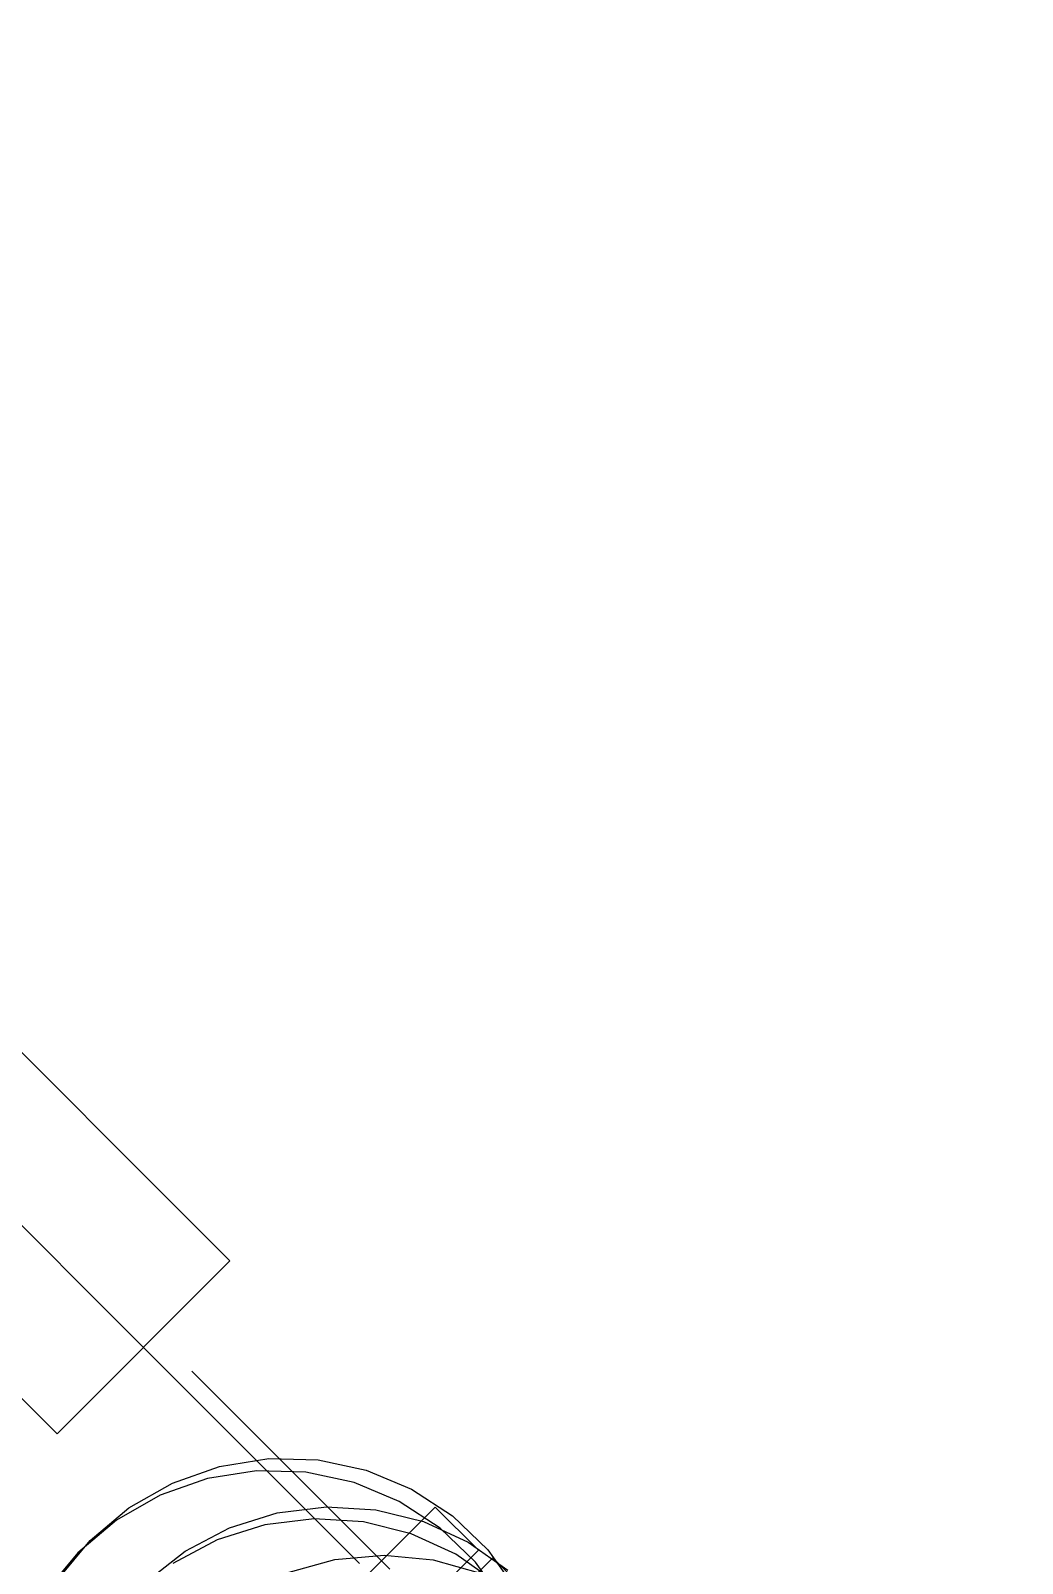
# Model space of a CAD drawing. Header units: metres. Extents: x 20040 to 21060, y 50040 to 51060.
# Drawn here: x 20428.2 to 20525.6, y 50567.5 to 50718 of the extents above; entities that cross this region are included whole.
import ezdxf

# ---------------------------------------------------------------- set-up
doc = ezdxf.new("R2010")
doc.units = ezdxf.units.M

msp = doc.modelspace()

# ---------------------------------------------------------------- linework, layer by layer
at = {"layer": 'Decline_CL_1in7_5_5x5_8'}
for points in [[(20442.849, 50585.151, 936.684), (20443.733, 50584.267, 936.538), (20444.617, 50583.383, 936.391), (20445.5, 50582.5, 936.245), (20446.384, 50581.616, 936.099), (20447.268, 50580.732, 935.953), (20448.152, 50579.848, 935.807), (20449.036, 50578.964, 935.66), (20449.92, 50578.08, 935.514), (20450.804, 50577.196, 935.368), (20451.688, 50576.312, 935.222), (20452.571, 50575.429, 935.076), (20453.455, 50574.545, 934.929), (20454.339, 50573.661, 934.783), (20455.223, 50572.777, 934.637), (20456.107, 50571.893, 934.491), (20456.991, 50571.009, 934.345), (20457.875, 50570.125, 934.198), (20458.759, 50569.241, 934.052), (20459.643, 50568.357, 933.906), (20460.526, 50567.474, 933.76)], [(20474.687, 50563.683, 928.693), (20471.901, 50567.597, 927.979), (20468.442, 50570.928, 927.264), (20464.424, 50573.565, 926.55), (20459.98, 50575.42, 925.836), (20455.256, 50576.431, 925.121), (20450.405, 50576.559, 924.407), (20445.586, 50575.798, 923.693), (20440.957, 50574.167, 922.979), (20436.67, 50571.714, 922.264), (20432.865, 50568.512, 921.55), (20429.667, 50564.658, 920.836)], [(20473.893, 50565.596, 902.264), (20469.969, 50568.37, 901.55), (20465.594, 50570.376, 900.836), (20460.91, 50571.547, 900.121), (20456.07, 50571.841, 899.407), (20451.234, 50571.245, 898.693), (20446.558, 50569.773, 897.979), (20442.196, 50567.467, 897.264)]]:
    msp.add_polyline3d(points, dxfattribs=at)
at = {"layer": 'Haul_road_portal_ROM'}
msp.add_polyline3d([(20442.849, 50585.151, 937.184), (20435.071, 50592.929, 935.767), (20427.292, 50600.708, 934.431), (20419.514, 50608.486, 933.039), (20411.736, 50616.264, 931.56), (20403.958, 50624.042, 930.353), (20396.18, 50631.82, 929.167), (20388.402, 50639.598, 927.97), (20380.623, 50647.377, 926.9), (20372.845, 50655.155, 925.933), (20365.067, 50662.933, 925.198), (20357.289, 50670.711, 924.463), (20349.511, 50678.489, 923.781), (20341.732, 50686.268, 923.176), (20333.954, 50694.046, 922.571), (20326.176, 50701.824, 922.112), (20318.398, 50709.602, 921.914), (20310.62, 50717.38, 921.769), (20302.842, 50725.158, 921.854), (20295.063, 50732.937, 921.942), (20287.285, 50740.715, 922.301)], dxfattribs=at)
at = {"layer": 'Portal_boxcut'}
msp.add_polyline3d([(20447.798, 50597.172, 936.446), (20419.514, 50625.456, 931.185), (20402.544, 50608.486, 930.714), (20430.828, 50580.202, 935.813)], close=True, dxfattribs=at)
at = {"layer": 'Rising_Main_DN200'}
for points in [[(20463.494, 50566.906, 935.467), (20462.61, 50567.79, 935.614), (20461.726, 50568.674, 935.76), (20460.843, 50569.557, 935.906), (20459.959, 50570.441, 936.052), (20459.075, 50571.325, 936.198), (20458.191, 50572.209, 936.345), (20457.307, 50573.093, 936.491), (20456.423, 50573.977, 936.637), (20455.539, 50574.861, 936.783), (20454.655, 50575.745, 936.929), (20453.771, 50576.629, 937.076), (20452.888, 50577.512, 937.222), (20452.004, 50578.396, 937.368), (20451.12, 50579.28, 937.514), (20450.236, 50580.164, 937.66), (20449.352, 50581.048, 937.807), (20448.468, 50581.932, 937.953), (20447.584, 50582.816, 938.099), (20446.7, 50583.7, 938.245), (20445.817, 50584.583, 938.391), (20444.933, 50585.467, 938.538), (20444.049, 50586.351, 938.684)], [(20430.867, 50565.858, 922.836), (20434.065, 50569.712, 923.55), (20437.87, 50572.914, 924.264), (20442.157, 50575.367, 924.979), (20446.786, 50576.998, 925.693), (20451.605, 50577.759, 926.407), (20456.456, 50577.631, 927.121), (20461.18, 50576.62, 927.836), (20465.624, 50574.765, 928.55), (20469.642, 50572.128, 929.264), (20473.101, 50568.797, 929.979), (20475.887, 50564.883, 930.693)], [(20439.491, 50565.597, 898.55), (20443.396, 50568.667, 899.264), (20447.758, 50570.973, 899.979), (20452.434, 50572.445, 900.693), (20457.27, 50573.041, 901.407), (20462.11, 50572.747, 902.121), (20466.794, 50571.576, 902.836), (20471.169, 50569.57, 903.55), (20475.093, 50566.796, 904.264)], [(20453.369, 50566.549, 874.979), (20458.087, 50567.861, 875.693), (20462.936, 50568.292, 876.407), (20467.759, 50567.833, 877.121), (20472.397, 50566.503, 877.836)]]:
    msp.add_polyline3d(points, dxfattribs=at)
at = {"layer": 'Sump_RL825'}
msp.add_polyline3d([(20470.765, 50556.715, 822), (20477.836, 50563.786, 822), (20473.593, 50568.028, 822), (20466.522, 50560.957, 822)], close=True, dxfattribs=at)
at = {"layer": 'Sump_RL850'}
msp.add_polyline3d([(20465.13, 50561.689, 847), (20472.201, 50568.76, 847), (20467.958, 50573.002, 847), (20460.887, 50565.931, 847)], close=True, dxfattribs=at)
at = {"layer": 'VEIN_interpreted'}
for points in [[(20346.314, 50328.417, 915), (20666.153, 50657.388, 915), (20659.182, 50650.55, 915)], [(20346.314, 50328.417, 915), (20419.946, 50403.653, 915), (20666.153, 50657.388, 915)], [(20666.153, 50657.388, 915), (20419.946, 50403.653, 915), (20426.792, 50410.616, 915)], [(20666.153, 50657.388, 915), (20426.792, 50410.616, 915), (20433.683, 50417.534, 915)], [(20666.153, 50657.388, 915), (20433.683, 50417.534, 915), (20440.62, 50424.407, 915)], [(20666.153, 50657.388, 915), (20440.62, 50424.407, 915), (20447.602, 50431.234, 915)], [(20666.153, 50657.388, 915), (20447.602, 50431.234, 915), (20454.625, 50438.018, 915)], [(20666.153, 50657.388, 915), (20454.625, 50438.018, 915), (20461.686, 50444.763, 915)], [(20666.153, 50657.388, 915), (20461.686, 50444.763, 915), (20468.78, 50451.474, 915)], [(20666.153, 50657.388, 915), (20468.78, 50451.474, 915), (20475.9, 50458.156, 915)], [(20666.153, 50657.388, 915), (20475.9, 50458.156, 915), (20483.041, 50464.817, 915)], [(20666.153, 50657.388, 915), (20483.041, 50464.817, 915), (20490.194, 50471.464, 915)], [(20666.153, 50657.388, 915), (20490.194, 50471.464, 915), (20497.353, 50478.106, 915)], [(20666.153, 50657.388, 915), (20497.353, 50478.106, 915), (20504.509, 50484.75, 915)], [(20666.153, 50657.388, 915), (20504.509, 50484.75, 915), (20511.654, 50491.406, 915)], [(20666.153, 50657.388, 915), (20511.654, 50491.406, 915), (20518.782, 50498.08, 915)], [(20666.153, 50657.388, 915), (20518.782, 50498.08, 915), (20525.885, 50504.781, 915)], [(20346.314, 50328.417, 915), (20659.182, 50650.55, 915), (20652.168, 50643.756, 915)], [(20346.314, 50328.417, 915), (20652.168, 50643.756, 915), (20645.115, 50637.003, 915)], [(20346.314, 50328.417, 915), (20645.115, 50637.003, 915), (20638.027, 50630.285, 915)], [(20346.314, 50328.417, 915), (20638.027, 50630.285, 915), (20630.912, 50623.598, 915)], [(20346.314, 50328.417, 915), (20630.912, 50623.598, 915), (20623.774, 50616.934, 915)], [(20346.314, 50328.417, 915), (20623.774, 50616.934, 915), (20616.622, 50610.286, 915)], [(20346.314, 50328.417, 915), (20616.622, 50610.286, 915), (20609.463, 50603.644, 915)], [(20346.314, 50328.417, 915), (20609.463, 50603.644, 915), (20602.305, 50597.002, 915)], [(20346.314, 50328.417, 915), (20602.305, 50597.002, 915), (20595.157, 50590.349, 915)], [(20346.314, 50328.417, 915), (20595.157, 50590.349, 915), (20588.025, 50583.68, 915)], [(20346.314, 50328.417, 915), (20588.025, 50583.68, 915), (20580.916, 50576.985, 915)], [(20346.314, 50328.417, 915), (20580.916, 50576.985, 915), (20573.838, 50570.258, 915)], [(20346.314, 50328.417, 915), (20573.838, 50570.258, 915), (20566.794, 50563.494, 915)]]:
    msp.add_3dface(points, dxfattribs=at)

doc.saveas('drawing.dxf')
